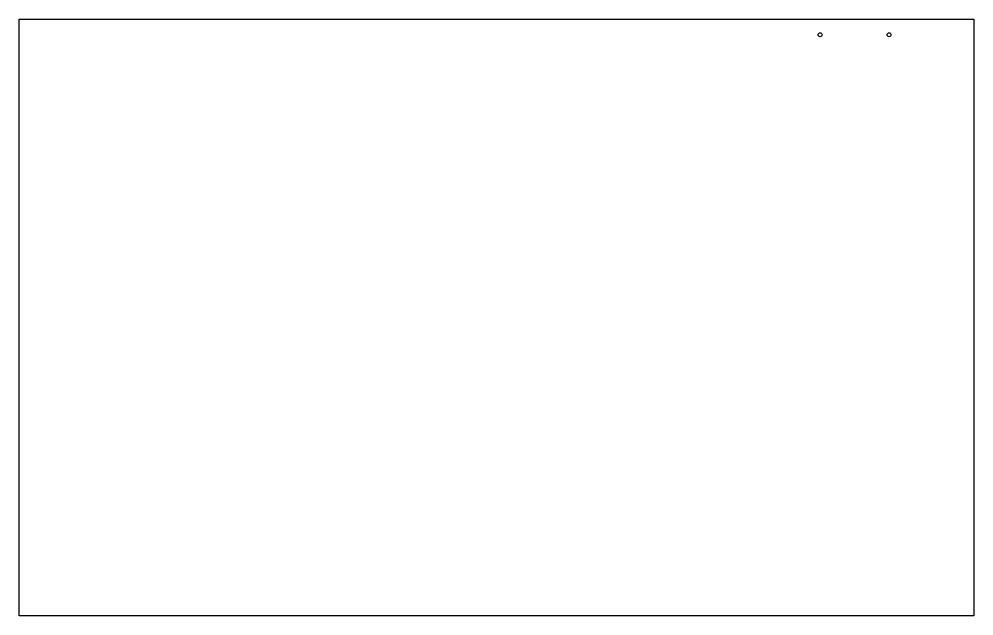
# Model space of a CAD drawing. Header units: inches. Extents: x 0 to 6.3, y -3.94 to 0.
import ezdxf

# ---------------------------------------------------------------- set-up
doc = ezdxf.new("R2010")
doc.units = ezdxf.units.IN
doc.header["$MEASUREMENT"] = 0
doc.layers.add('Edge.Cuts', color=254, linetype='CONTINUOUS', true_color=0xd0d2cd)

msp = doc.modelspace()

# ---------------------------------------------------------------- linework, layer by layer
at = {"layer": 'Edge.Cuts', "linetype": 'CONTINUOUS'}
for p, q in [((0, 0), (6.2992, 0)), ((0, -3.937), (0, 0)), ((6.2992, 0), (6.2992, -3.937)), ((6.2992, -3.937), (0, -3.937))]:
    msp.add_line(p, q, dxfattribs=at)
at = {"layer": 'Edge.Cuts'}
for centre in [(5.2843, -0.1033), (5.7394, -0.1033)]:
    msp.add_circle(centre, 0.0128, dxfattribs=at)

doc.saveas('drawing.dxf')
